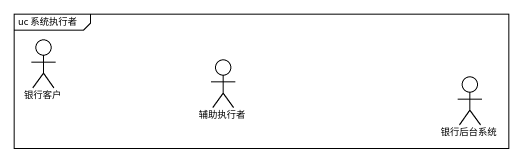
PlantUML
@startuml
mainframe uc 系统执行者
actor 银行客户
actor 辅助执行者
actor 银行后台系统
@enduml
